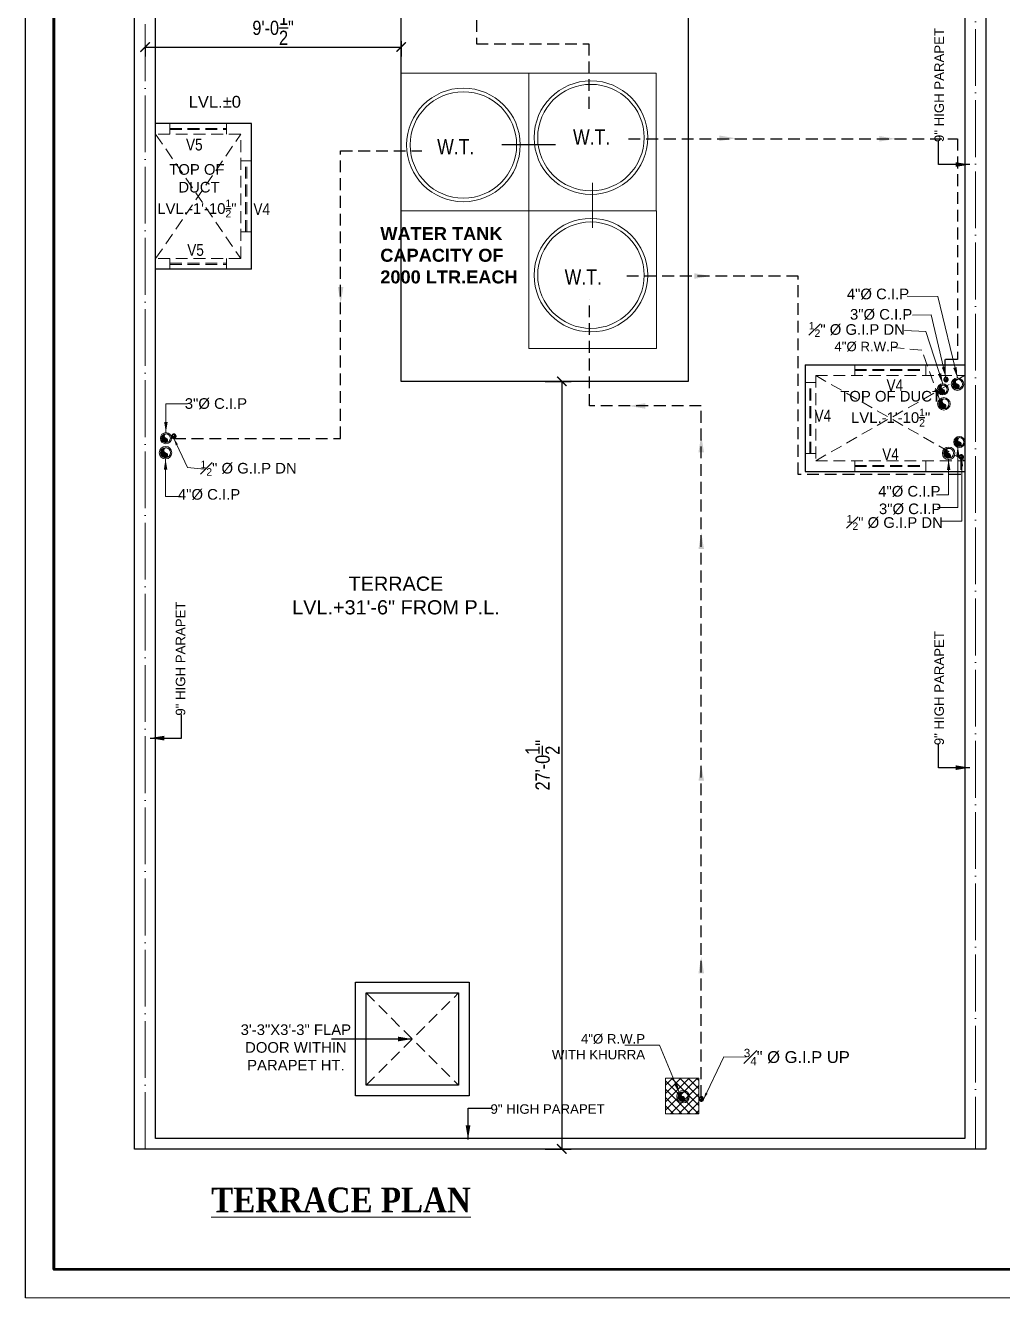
# Model space of a CAD drawing. Header units: feet. Extents: x 12125 to 16886, y -11859 to -10215.
# Drawn here: x 15284 to 15697, y -11615 to -11076 of the extents above; entities that cross this region are included whole.
import ezdxf

# ---------------------------------------------------------------- set-up
doc = ezdxf.new("R2010")
doc.units = ezdxf.units.FT
doc.header["$MEASUREMENT"] = 0
doc.header["$PDMODE"] = 2
for name, pattern in [('ACAD_ISO04W100', [30, 24, -3, 0, -3]), ('DASHED', [0.75, 0.5, -0.25]), ('HIDDEN2', [0.1875, 0.125, -0.0625])]:
    doc.linetypes.add(name, pattern=pattern)
doc.layers.get('0').update_dxf_attribs({"lineweight": 30})
doc.layers.add('BLK_1_TERRACESERVICE_UTILITYDISTANCE', color=25, linetype='Continuous', true_color=0x995f4c, plot=False)
for name, color, linetype, lineweight in [('center line', 253, 'ACAD_ISO04W100', 5), ('CWS', 94, 'Continuous', 9), ('DIM 01', 7, 'Continuous', 9), ('DOTTED', 15, 'DASHED', 18), ('HATCH', 9, 'Continuous', 20), ('JOINERY TEXT', 193, 'Continuous', 0), ('P-SOIL', 6, 'Continuous', 18), ('P-WASTE', 130, 'Continuous', 18), ('PL-C.W.S', 90, 'ACAD_ISO04W100', 25), ('R.W.P', 7, 'Continuous', 18), ('SANTRY', 1, 'Continuous', 20), ('SANTRY TEXT', 174, 'Continuous', 9), ('TEXT', 7, 'Continuous', 30), ('TITLE', 5, 'Continuous', 30), ('WALL', 10, 'Continuous', 30)]:
    doc.layers.add(name, color=color, linetype=linetype, lineweight=lineweight)
doc.styles.add('AR. TEXT 01', font='arialbd.ttf')
doc.styles.add('DIM TEXT', font='GOTHIC.TTF', dxfattribs={"height": 5})
doc.styles.add('p.h tex', font='techb___.ttf')
doc.styles.get("Standard").update_dxf_attribs({"font": 'ARIALN.TTF'})
doc.styles.add('TEX02', font='GARA.TTF')
doc.styles.add('TITLE TXT', font='arial.ttf', dxfattribs={"height": 6})
doc.dimstyles.new('DIM 50', dxfattribs={"dimtxt": 6, "dimasz": 3, "dimexe": 6, "dimexo": 4, "dimgap": 0.3125, "dimtad": 1, "dimzin": 3, "dimdsep": 46, "dimlunit": 4, "dimtxsty": 'AR. TEXT 01', "dimblk": 'DOT', "dimcen": 0.09, "dimclrd": 256, "dimclre": 256, "dimclrt": 256, "dimazin": 0, "dimtfac": 0.8, "dimtofl": 0, "dimtmove": 1, "dimatfit": 3, "dimfxl": 6, "dimfxlon": 1, "dimfrac": 1, "dimtolj": 1, "dimtzin": 0, "dimlwd": -1, "dimlwe": -1, "dimarcsym": 1})
doc.dimstyles.get("Standard").update_dxf_attribs({"dimtxt": 6, "dimasz": 4, "dimexe": 4, "dimexo": 4, "dimgap": 1, "dimtad": 1, "dimdec": 1, "dimzin": 3, "dimdsep": 46, "dimlunit": 4, "dimtxsty": 'Standard', "dimblk": 'ARCHTICK', "dimcen": 0.09, "dimadec": 0, "dimazin": 0, "dimtfac": 1.004999999999999, "dimtdec": 1, "dimtofl": 0, "dimtmove": 2, "dimatfit": 3, "dimfxl": 4, "dimfxlon": 1, "dimtolj": 1, "dimtzin": 0, "dimarcsym": 0})

# ---------------------------------------------------------------- blocks, each defined once
blk = doc.blocks.new('_Dot')
at = {"color": 0, "linetype": 'ByBlock', "lineweight": -2}
blk.add_line((-0.5, 0), (-1, 0), dxfattribs=at)
at = {"color": 0, "linetype": 'ByBlock', "const_width": 0.5}
blk.add_lwpolyline([(-0.25, 0, 1), (0.25, 0, 1)], format="xyb", close=True, dxfattribs=at)
blk = doc.blocks.new('RETEU')
at = {"layer": 'R.W.P'}
h = blk.add_hatch(color=7, dxfattribs=at)
edge = h.paths.add_edge_path()
edge.add_ellipse((-37076.90065375516, -119553.1669227566), major_axis=(1.494147372830071, 1.494147372830071), ratio=0.9999999999971358, start_angle=35.6182046845361, end_angle=125.618203281105)
edge.add_ellipse((-37076.90065375516, -119553.1669227566), major_axis=(1.494147372827425, 1.494147372827423), ratio=0.9999999999948398, start_angle=125.618203281105, end_angle=215.6182018617833)
edge.add_ellipse((-37077.13122894867, -119554.1996719022), major_axis=(0.7482431835796156, 0.7482431835796152), ratio=0.9999999999816468, start_angle=218.8220523718934, end_angle=392.4143515007202)
edge.add_ellipse((-37076.67007856617, -119552.1341736046), major_axis=(-0.7482431836025633, 0.7482431836025631), ratio=0.9999999999430152, start_angle=-51.17794228077861, end_angle=122.41435150089211, ccw=False)
at = {"layer": 'R.W.P', "color": 7, "extrusion": (0, 0, -1)}
for centre, major_axis, ratio, start_param, end_param in [((-37076.90065375516, -119553.1669227566), (1.867684216040424, 1.867684216040424), 0.99999999999517, 3.926990816989658, 10.21017612416924), ((-37076.90065375516, -119553.1669227566), (-1.494147372831555, 1.494147372831555), 0.9999999999934599, 5.497787143778867, 11.78097245095845), ((-37077.13122894865, -119554.1996719022), (-0.7482431836144129, 0.7482431836144129), 0.9999999999042399, 1.005059168248902, 4.258487346123779)]:
    blk.add_ellipse(centre, major_axis=major_axis, ratio=ratio, start_param=start_param, end_param=end_param, dxfattribs=at)
at = {"layer": 'R.W.P', "color": 7, "extrusion": (0, 0, -0.9999999999999998)}
blk.add_ellipse((-37076.67007856616, -119552.1341736046), major_axis=(0.7482431836246272, 0.7482431836246272), ratio=0.99999999987498, start_param=2.575855494946888, end_param=5.829283672833697, dxfattribs=at)
blk = doc.blocks.new('100')
at = {"layer": 'P-WASTE'}
blk.add_hatch(color=256, dxfattribs=at).paths.add_polyline_path([(0.3260249795212076, 1.973248008309383, 0.4142135551564638), (-1.973248001145293, 0.3260250230132442, 0.414213555159394), (-0.3260250724852085, -1.973247998235819, 0.9455893433159012), (-1.45519e-11, -5.457e-12, -0.9455892991167292)])
for radius in [2.499999999999999, 1.999999999999998]:
    blk.add_circle((2.12549e-09, -3.00588e-09), radius, dxfattribs=at)
for centre, start, end in [((0.21823989284348, 0.9774991942531398), 71.00664796697363, 257.4143515063175), ((-0.21823989285076, -0.97749919425223), 251.0066479669736, 77.41435150631733)]:
    blk.add_arc(centre, 1.001565437499833, start, end, dxfattribs=at)
blk = doc.blocks.new('V V F F')
at = {"layer": 'P-SOIL'}
h = blk.add_hatch(color=256, dxfattribs=at)
edge = h.paths.add_edge_path()
edge.add_ellipse((-1174.897316543749, -1791.3298966888), major_axis=(1.414213562375234, 1.414213562375234), ratio=0.99999999999995, start_angle=324.3817967229876, end_angle=414.3817953112706, ccw=False)
edge.add_ellipse((-1174.897316543744, -1791.329896688799), major_axis=(-1.414213562371477, 1.414213562371477), ratio=0.9999999999999051, start_angle=144.3817981341165, end_angle=234.38179672296718, ccw=False)
edge.add_ellipse((-1174.679076648762, -1792.307395880055), major_axis=(-0.7082137126540621, 0.7082137126540621), ratio=0.9999999999993141, start_angle=-32.41435150622772, end_angle=141.1779476256419, ccw=False)
edge.add_ellipse((-1175.115556434453, -1790.352397491549), major_axis=(-0.7082137126629422, 0.7082137126629423), ratio=0.9999999999987264, start_angle=147.585648493852, end_angle=321.1779422778176)
for radius in [2.499999999999999, 1.999999999999998]:
    blk.add_circle((-1174.897316543745, -1791.329896688808), radius, dxfattribs=at)
for centre, start, end in [((-1174.679076648769, -1792.307395880055), 102.5856484936798, 288.9933520330306), ((-1175.115556434463, -1790.352397491549), 282.5856484936799, 108.9933520330306)]:
    blk.add_arc(centre, 1.001565437499833, start, end, dxfattribs=at)
blk = doc.blocks.new('DF DF')
at = {"layer": 'PL-C.W.S', "ltscale": 2}
h = blk.add_hatch(dxfattribs=at)
h.set_pattern_fill('JIS_LC_20', color=256, scale=0.00030976, style=0)
h.set_pattern_definition([(135.0000000015881, (-713.6371133431317, -1892.405334894047), (0.0045997013275512, 0.0045997013272962), []), (135.0000000015881, (-713.6372434423317, -1892.405334894047), (0.0045997013275512, 0.0045997013272962), [])])
edge = h.paths.add_edge_path()
edge.add_ellipse((-1141.155969474507, -1786.047756641909), major_axis=(-0.0172638459292222, 3.67380965955e-05), ratio=0.9999999999448315, start_angle=109.7335148373989, end_angle=250.5103398213486)
edge.add_ellipse((-1141.150174988148, -1786.064019041909), major_axis=(-0.0325247972641925, 1.33438009235e-05), ratio=0.9999999999445645, start_angle=180.0235064780413, end_angle=270.02350647804116, ccw=False)
edge.add_ellipse((-1141.150174988148, -1786.064019041909), major_axis=(0.0325247727854484, 4.20759883691e-05), ratio=0.9999999999445631, start_angle=269.92587879808355, end_angle=359.9258787994174, ccw=False)
edge.add_ellipse((-1141.143692296203, -1786.080281441909), major_axis=(0.0175068814637724, 7.0747587468e-06), ratio=0.9999999999445439, start_angle=111.71059004010161, end_angle=248.24310202751678, ccw=False)
at = {"layer": 'PL-C.W.S', "ltscale": 2, "extrusion": (0, 0, -1)}
for centre, major_axis, ratio, start_param, end_param in [((-1141.150174988148, -1786.064019041909), (0.0403307360506055, 3.58698504617e-05), 0.99999999994456, 3.142482045763561, 9.425667352943147), ((-1141.150174988148, -1786.064019041909), (0.0325247258547981, 6.94492913112e-05), 0.9999999999445602, 3.14372792710681, 9.426913234286395), ((-1141.157000834208, -1786.047895540491), (0.0175068160262084, -4.83866055586e-05), 0.99999999994427, -1.194234800505054, 1.188707069907176), ((-1141.143692296203, -1786.080281441909), (-0.0175068160262084, 4.83866055586e-05), 0.99999999994427, -1.194234800505054, 1.188707069907176)]:
    blk.add_ellipse(centre, major_axis=major_axis, ratio=ratio, start_param=start_param, end_param=end_param, dxfattribs=at)
blk = doc.blocks.new('_ArchTick')
at = {"color": 0, "linetype": 'ByBlock', "const_width": 0.15}
blk.add_lwpolyline([(-0.5, -0.5), (0.5, 0.5)], dxfattribs=at)
blk = doc.blocks.new('*D431')
at = {"layer": 'BLK_1_TERRACESERVICE_UTILITYDISTANCE', "color": 0, "lineweight": -2, "transparency": 16777216}
for p, q in [((15334.73631554489, -11085.60265773818), (15334.73631554489, -11089.60265773818)), ((15334.73631554489, -11085.60265773818), (15443.02966033108, -11085.60265773818)), ((15443.02966033108, -11083.14286047554), (15443.02966033108, -11089.60265773818))]:
    blk.add_line(p, q, dxfattribs=at)
at = {"layer": 'Defpoints', "color": 0, "transparency": 16777216}
for p in [(15443.02966033108, -11079.14286047554), (15334.73631554489, -11082.74832248017), (15443.02966033108, -11085.60265773818)]:
    blk.add_point(p, dxfattribs=at)
at = {"layer": 'BLK_1_TERRACESERVICE_UTILITYDISTANCE', "color": 0, "lineweight": -2, "transparency": 16777216, "xscale": 4, "yscale": 4, "zscale": 4, "rotation": 180}
blk.add_blockref('_ArchTick', (15334.73631554489, -11085.60265773818), dxfattribs=at)
at = {"layer": 'BLK_1_TERRACESERVICE_UTILITYDISTANCE', "color": 0, "lineweight": -2, "transparency": 16777216, "xscale": 4, "yscale": 4, "zscale": 4}
blk.add_blockref('_ArchTick', (15443.02966033108, -11085.60265773818), dxfattribs=at)
at = {"layer": 'BLK_1_TERRACESERVICE_UTILITYDISTANCE', "color": 0, "transparency": 16777216, "insert": (15388.88298793798, -11077.49181872045), "char_height": 6, "attachment_point": 5}
blk.add_mtext('\\A1;9\'-0{\\H1.005x;\\S1/2;}"', dxfattribs=at)
blk = doc.blocks.new('*D432')
at = {"layer": 'BLK_1_TERRACESERVICE_UTILITYDISTANCE', "color": 0, "lineweight": -2, "transparency": 16777216}
for p, q in [((15503.90364454205, -11226.97772790186), (15514.90364454205, -11226.97772790186)), ((15510.90364454205, -11226.97772790186), (15510.90364454205, -11551.51111701845)), ((15503.90364454205, -11551.51111701845), (15514.90364454205, -11551.51111701845))]:
    blk.add_line(p, q, dxfattribs=at)
at = {"layer": 'Defpoints', "color": 0, "transparency": 16777216}
for p in [(15494.81722113278, -11226.97772790186), (15494.81722113278, -11551.51111701845), (15510.90364454205, -11551.51111701845)]:
    blk.add_point(p, dxfattribs=at)
at = {"layer": 'BLK_1_TERRACESERVICE_UTILITYDISTANCE', "color": 0, "lineweight": -2, "transparency": 16777216, "xscale": 4, "yscale": 4, "zscale": 4}
for p, rotation in [((15510.90364454205, -11226.97772790186), 90), ((15510.90364454205, -11551.51111701845), 270)]:
    blk.add_blockref('_ArchTick', p, dxfattribs=dict(at, rotation=rotation))
at = {"layer": 'BLK_1_TERRACESERVICE_UTILITYDISTANCE', "color": 0, "transparency": 16777216, "insert": (15502.7928055243, -11389.24442246016), "char_height": 6, "attachment_point": 5, "rotation": 90}
blk.add_mtext('\\A1;27\'-0{\\H1.005x;\\S1/2;}"', dxfattribs=at)

msp = doc.modelspace()

# ---------------------------------------------------------------- hatches: boundary and pattern name
at = {"layer": 'HATCH'}
h = msp.add_hatch(dxfattribs=at)
h.set_pattern_fill('ANSI37', color=256, scale=20, angle=-90.00000000000001, style=0)
h.set_pattern_definition([(-45, (-8098.774861268266, 48129.70144261886), (1.767766952966369, 1.767766952966368), []), (45, (-8098.774861268266, 48129.70144261886), (-1.767766952966368, 1.767766952966369), [])])
edge = h.paths.add_edge_path(flags=16)
edge.add_ellipse((15563.10479628591, -11530.06720142781), major_axis=(0.7482431836542677, 0.7482431836542677), ratio=0.9999999998055187, start_angle=51.17794786431927, end_angle=63.99335204073692)
edge.add_ellipse((15563.33537147942, -11531.0999505734), major_axis=(1.494147372839506, 1.494147372824954), ratio=0.9999999999902603, start_angle=54.38179825559848, end_angle=60.78949903461432, ccw=False)
h.paths.add_polyline_path([(15568.78034909625, -11536.62917445728), (15568.78034909625, -11521.62917445726), (15554.78034909625, -11521.62917445727), (15554.78034909625, -11536.62917445728)])

# ---------------------------------------------------------------- linework, layer by layer
at = {"color": 3}
msp.add_lwpolyline([(15284.2004283442, -10549.64734714972), (16885.83893197495, -10550.00618787419), (16885.83893197495, -11614.72936826802), (15284.2004283442, -11614.37052754355)], close=True, dxfattribs=at)
msp.add_lwpolyline([(15443.02966033108, -11054.32705773926), (15564.36206222798, -11054.32705773926), (15564.36206222798, -11226.97772790186), (15443.02966033108, -11226.97772790186)], close=True)
at = {"layer": 'center line'}
for p, q in [((15334.73631554489, -11551.51111701845), (15334.73631554489, -10927.51111701846)), ((15685.73631554489, -10927.51111701846), (15685.73631554489, -11551.51111701845))]:
    msp.add_line(p, q, dxfattribs=at)
at = {"layer": 'DIM 01'}
msp.add_lwpolyline([(15554.78034909625, -11521.62917445727), (15568.78034909625, -11521.62917445727), (15568.78034909625, -11536.62917445728), (15554.78034909625, -11536.62917445728)], close=True, dxfattribs=at)
at = {"layer": 'DOTTED', "ltscale": 10}
for p, q in [((15345.23631554488, -11118.01111701848), (15345.23631554488, -11122.51111701848)), ((15369.23631554488, -11118.01111701848), (15369.23631554488, -11122.51111701848)), ((15375.23631554488, -11122.51111701848), (15339.23631554488, -11122.51111701848)), ((15339.23631554486, -11175.01111701846), (15375.23631554488, -11122.51111701848)), ((15339.23631554486, -11122.51111701848), (15375.23631554488, -11175.01111701846)), ((15345.23631554486, -11120.01111701849), (15369.23631554486, -11120.01111701849)), ((15345.23631554486, -11120.51111701849), (15369.23631554486, -11120.51111701849)), ((15375.23631554488, -11175.01111701846), (15375.23631554488, -11122.51111701848)), ((15379.73631554488, -11133.76111701847), (15375.23631554488, -11133.76111701847)), ((15377.23631554488, -11163.76111701847), (15377.23631554486, -11133.76111701847)), ((15377.73631554488, -11163.76111701847), (15377.73631554486, -11133.76111701847)), ((15375.23631554488, -11163.76111701847), (15379.73631554488, -11163.76111701847)), ((15375.23631554488, -11175.01111701846), (15339.23631554488, -11175.01111701846)), ((15345.23631554488, -11175.01111701846), (15345.23631554488, -11179.51111701848)), ((15345.23631554488, -11177.01111701847), (15369.23631554488, -11177.01111701847)), ((15345.23631554488, -11177.51111701847), (15369.23631554488, -11177.51111701847)), ((15369.23631554489, -11175.01111701846), (15369.23631554488, -11179.51111701848)), ((15634.73631554489, -11224.51111701858), (15634.73631554489, -11219.85505676533)), ((15634.73631554489, -11221.93308689196), (15664.73631554489, -11221.93308689196)), ((15664.73631554489, -11220.01111701858), (15664.73631554489, -11224.51111701858)), ((15613.73631554489, -11227.51111701852), (15618.23631554488, -11227.51111701852)), ((15615.73631554489, -11257.51111701852), (15615.73631554489, -11227.51111701852)), ((15616.23631554489, -11257.51111701852), (15616.23631554489, -11227.51111701852)), ((15618.23631554489, -11224.51111701858), (15618.23631554489, -11260.51111701846)), ((15618.23631554489, -11224.51111701858), (15681.23631554489, -11224.51111701858)), ((15618.23631554489, -11260.51111701846), (15681.23631554489, -11224.51111701858)), ((15618.23631554489, -11224.51111701858), (15681.23631554489, -11260.51111701846)), ((15634.73631554489, -11222.43308689196), (15664.73631554489, -11222.43308689196)), ((15613.73631554489, -11257.51111701852), (15618.23631554489, -11257.51111701852)), ((15618.23631554489, -11260.51111701846), (15681.23631554489, -11260.51111701846)), ((15634.73631554489, -11260.51111701846), (15634.73631554489, -11265.01111701846)), ((15634.73631554489, -11262.51111701846), (15664.73631554489, -11262.51111701846)), ((15634.73631554489, -11263.01111701846), (15664.73631554489, -11263.01111701846)), ((15664.73631554489, -11260.51111701846), (15664.73631554489, -11265.01111701846)), ((15428.23631554488, -11524.51111701847), (15467.23631554488, -11485.51111701847)), ((15428.23631554488, -11485.51111701847), (15467.23631554488, -11524.51111701846))]:
    msp.add_line(p, q, dxfattribs=at)
at = {"layer": 'PL-C.W.S', "linetype": 'DASHED', "ltscale": 10}
for points in [[(15474.80145616338, -10931.73565118796), (15474.80145616338, -11084.19777612213), (15522.39494012766, -11084.19777612213), (15522.39494012766, -11112.18129241233)], [(15539.10553878925, -11124.41672330451), (15678.13668348074, -11124.41672330451), (15678.13668348074, -11217.73902227619), (15672.79890785795, -11217.73902227619), (15672.79890785795, -11225.44972635515)], [(15346.92987078006, -11251.08174767135), (15417.40026169379, -11251.08174767135), (15417.40026169379, -11129.55328927552), (15451.69098631232, -11129.55328927552)], [(15679.58417790238, -11259.34747190003), (15679.58417790238, -11266.33432856964), (15610.85276036335, -11266.33432856964), (15610.85276036335, -11182.45188141139), (15536.84856272225, -11182.45188141139)], [(15569.86613388922, -11529.44890421905), (15569.86613388922, -11237.35617881684), (15522.58683011714, -11237.35617881684), (15522.58683011714, -11192.34041669769)]]:
    msp.add_lwpolyline(points, dxfattribs=at)
at = {"layer": 'PL-C.W.S', "elevation": 0.9035272477697599}
msp.add_lwpolyline([(15485.54682298225, -11126.82788245834), (15508.30252630435, -11126.82788245834)], dxfattribs=at)
at = {"layer": 'PL-C.W.S', "lineweight": 30, "ltscale": 0.2}
for points in [[(15577.55464982618, -11125.36704014867), (15584.55464982618, -11124.20037348201), (15577.55464982618, -11123.03370681536)], [(15645.14348498189, -11125.58338997117), (15652.14348498189, -11124.41672330451), (15645.14348498189, -11123.25005663785)], [(15566.95367663323, -11183.59445870705), (15573.95367663323, -11182.42779204039), (15566.95367663323, -11181.26112537374)], [(15418.59844253757, -11187.07590435056), (15417.43177587092, -11194.07590435056), (15416.26510920426, -11187.07590435056)], [(15546.22648200318, -11238.5228454835), (15539.22648200318, -11237.35617881684), (15546.22648200318, -11236.18951215018)], [(15568.69946722256, -11256.93053505997), (15569.86613388922, -11249.93053505997), (15571.03280055588, -11256.93053505997)], [(15568.69946722256, -11297.8826930028), (15569.86613388922, -11290.8826930028), (15571.03280055588, -11297.8826930028)], [(15568.69946722256, -11395.81325834394), (15569.86613388922, -11388.81325834394), (15571.03280055588, -11395.81325834394)], [(15568.69946722256, -11477.18760806779), (15569.86613388922, -11470.18760806779), (15571.03280055588, -11477.18760806779)]]:
    msp.add_solid(points, dxfattribs=at)
at = {"layer": 'SANTRY', "color": 3, "elevation": 0.9035272477697599}
for points in [[(15443.02966033108, -11096.68104511724), (15496.9246746433, -11096.68104511724), (15496.9246746433, -11154.84410247955), (15443.02966033108, -11154.84410247955)], [(15496.9246746433, -11096.68104511724), (15550.81968895553, -11096.68104511724), (15550.81968895553, -11154.84410247955), (15496.9246746433, -11154.84410247955)], [(15497.05072337228, -11154.84410247955), (15550.94573768452, -11154.84410247955), (15550.94573768452, -11213.00715984186), (15497.05072337228, -11213.00715984186)]]:
    msp.add_lwpolyline(points, close=True, dxfattribs=at)
msp.add_lwpolyline([(15523.87124108377, -11142.98574407304), (15523.87124108377, -11162.01814856426)], dxfattribs=at)
at = {"layer": 'SANTRY', "color": 3}
for centre, radius in [((15469.33423002106, -11127.00939448424, 0.9035272477697599), 24), ((15523.22924433328, -11123.90800306954, 0.9035272477697599), 24), ((15523.22924433328, -11123.90800306954, 0.9035272477697599), 22.5), ((15469.33423002106, -11127.00939448424, 0.9035272477697599), 22.5), ((15523.22924433328, -11182.07106043183, 0.9035272477697599), 24), ((15523.22924433328, -11182.07106043183, 0.9035272477697599), 22.5)]:
    msp.add_circle(centre, radius, dxfattribs=at)
at = {"layer": 'WALL', "ltscale": 5}
for p, q in [((15330.23631554489, -11551.51111701845), (15330.23631554489, -10927.51111701846)), ((15690.23631554489, -10927.51111701846), (15690.23631554489, -11551.51111701845)), ((15339.23631554488, -11118.01111701848), (15339.23631554486, -10936.51111701846)), ((15681.23631554489, -10936.51111701846), (15681.23631554491, -11220.01111701858)), ((15339.23631554486, -11179.51111701848), (15339.23631554488, -11118.01111701848)), ((15379.73631554488, -11118.01111701848), (15339.23631554488, -11118.01111701848)), ((15379.73631554488, -11179.51111701848), (15379.73631554488, -11118.01111701848)), ((15339.23631554489, -11547.01111701845), (15339.23631554489, -11179.51111701848)), ((15379.73631554488, -11179.51111701848), (15339.23631554488, -11179.51111701848)), ((15613.73631554489, -11220.01111701858), (15613.73631554489, -11265.01111701846)), ((15613.73631554489, -11220.01111701858), (15681.23631554489, -11220.01111701858)), ((15681.23631554491, -11220.01111701858), (15681.23631554489, -11265.01111701845)), ((15613.73631554489, -11265.01111701846), (15681.23631554489, -11265.01111701846)), ((15681.23631554489, -11265.01111701845), (15681.23631554489, -11547.01111701845)), ((15423.73631554488, -11481.01111701847), (15471.73631554488, -11481.01111701847)), ((15423.73631554488, -11529.01111701846), (15423.73631554488, -11481.01111701847)), ((15428.23631554488, -11485.51111701847), (15467.23631554488, -11485.51111701847)), ((15428.23631554488, -11524.51111701846), (15428.23631554488, -11485.51111701847)), ((15467.23631554488, -11485.51111701847), (15467.23631554488, -11524.51111701846)), ((15471.73631554488, -11481.01111701847), (15471.73631554488, -11529.01111701846)), ((15471.73631554488, -11529.01111701846), (15423.73631554488, -11529.01111701846)), ((15467.23631554488, -11524.51111701846), (15428.23631554488, -11524.51111701846)), ((15681.23631554489, -11547.01111701845), (15339.23631554489, -11547.01111701845)), ((15690.23631554489, -11551.51111701845), (15330.23631554489, -11551.51111701845))]:
    msp.add_line(p, q, dxfattribs=at)
at = {"layer": 'WALL', "color": 35, "linetype": 'Continuous', "lineweight": 60}
msp.add_lwpolyline([(15296.20042834416, -10561.6473471497), (16873.83893197495, -10562.00618787416), (16873.83893197495, -11602.72936826811), (15296.20042834416, -11602.37052754364)], close=True, dxfattribs=at)

# ---------------------------------------------------------------- block references
at = {"layer": 'DIM 01'}
for p in [(52749.33574692179, 108316.6975533544), (52639.06927777504, 108023.7862456938)]:
    msp.add_blockref('RETEU', p, dxfattribs=at)
at = {"layer": 'P-SOIL', "xscale": -1.05652173965063, "yscale": 1.056521739184969, "zscale": 1.056521739115739}
for p in [(14436.85501736386, -9335.538478330967), (14102.12177090726, -9364.550645448347), (14433.14563503191, -9364.777540944928)]:
    msp.add_blockref('V V F F', p, dxfattribs=at)
at = {"layer": 'P-WASTE', "color": 1, "xscale": 0.9400695655276599, "yscale": 0.9400695655276599, "zscale": 0.9400695655276599}
for p in [(15671.97965405259, -11230.361291599), (15343.56388935127, -11250.98941406855), (15678.98298458207, -11252.58635170669)]:
    msp.add_blockref('100', p, dxfattribs=at)
at = {"layer": 'PL-C.W.S', "lineweight": 30, "ltscale": 0.2, "xscale": 22.60173912992468, "yscale": 22.60173912992468, "zscale": 22.60173912992468}
for p in [(41465.30846155041, 29141.96238061117), (41138.90762320909, 29117.98282483378), (41471.8118674022, 29109.17870790517), (41361.88876339783, 28837.79364413706)]:
    msp.add_blockref('DF DF', p, dxfattribs=at)

# ---------------------------------------------------------------- texts
at = {"layer": 'CWS', "ltscale": 0.2, "char_height": 5, "attachment_point": 3, "style": 'p.h tex'}
for s, insert, width in [('\\A1;{\\fArial|b0|i0|c0|p34;\\H0.63x;\\S1#2;\\H1.42857x;" %%C G.I.P DN\\H1.11144x; }', (15655.96769734569, -11201.88515400663), 45.60298924661038), ('\\A1;{\\fArial|b0|i0|c0|p34;\\H0.63x;\\S1#2;\\H1.42857x;" %%C G.I.P DN\\H1.11144x; }', (15398.85403315936, -11260.53269725529), 45.60298924661038), ('\\A1;{\\fArial|b0|i0|c0|p34;\\H0.63x;\\S1#2;\\H1.42857x;" %%C G.I.P DN\\H1.11144x; }', (15671.98366414515, -11283.49183738088), 45.60298924661038), ('\\A1;{\\fArial|b0|i0|c0|p34;\\H0.7x;\\S3#4;\\H1.429x;" %%C G.I.P UP }', (15632.67063781979, -11509.14360242676), 46.74709775860538)]:
    msp.add_mtext(s, dxfattribs=dict(at, insert=insert, width=width))
at = {"layer": 'JOINERY TEXT', "char_height": 5, "width": 9.823400606668926, "attachment_point": 1}
for s, insert in [('V5', (15352.07509425692, -11124.34130289279)), ('V4', (15380.57530890448, -11151.65351401988)), ('V5', (15352.59904469131, -11168.86783783772)), ('V4', (15648.20551852448, -11226.07194759663)), ('V4', (15617.80013902659, -11238.94530226588)), ('V4', (15646.37304652936, -11255.20917246869))]:
    msp.add_mtext(s, dxfattribs=dict(at, insert=insert))
at = {"layer": 'SANTRY', "color": 3, "char_height": 6.5, "width": 24.30935026891166, "attachment_point": 1}
for insert in [(15458.2291572473, -11124.51189010333, 0.9035272477697599), (15515.67843989546, -11120.44382566653, 0.9035272477697599), (15512.12417155953, -11179.57355605092, 0.9035272477697599)]:
    msp.add_mtext('\\A1;W.T.', dxfattribs=dict(at, insert=insert))
at = {"layer": 'SANTRY TEXT', "ltscale": 25, "char_height": 4.5, "attachment_point": 9, "style": 'DIM TEXT'}
for s, insert, width in [('\\A1;\\pt4.5;{\\fArial|b0|i0|c0|p34;4"Ø C.I.P}', (15657.74800085935, -11192.42477996179), 33.54293631897963), ('\\A1;{\\fArial|b0|i0|c0|p34;3"%%C C.I.P}', (15659.07402200823, -11201.04986924668), 33.64061376847167), ('\\A1;{\\fArial|b0|i0|c0|p34;3"%%C C.I.P}', (15377.89289215304, -11238.75193142819), 33.64061376847167), ('\\A1;\\pt4.5;{\\fArial|b0|i0|c0|p34;4"Ø C.I.P}', (15374.97547386, -11277.15732435673), 33.54293631897963), ('\\A1;\\pt4.5;{\\fArial|b0|i0|c0|p34;4"Ø C.I.P}', (15671.00467632466, -11275.84573400992), 33.54293631897963), ('\\A1;{\\fArial|b0|i0|c0|p34;3"%%C C.I.P}', (15671.32759019485, -11283.27290336058), 33.64061376847167)]:
    msp.add_mtext(s, dxfattribs=dict(at, insert=insert, width=width))
at = {"layer": 'TEXT', "char_height": 5, "width": 66.13302563001344, "style": 'TEX02'}
for insert, attachment_point, rotation in [((15672.49210261672, -11125.79296468451), 7, 90.00000000000001), ((15347.72962027866, -11368.29296468451), 1, 90), ((15672.49210261671, -11380.79296468451), 7, 90.00000000000001)]:
    msp.add_mtext('\\A1;{\\fArial|b0|i0|c0|p34;\\H0.8x;9" HIGH PARAPET}', dxfattribs=dict(at, insert=insert, attachment_point=attachment_point, rotation=rotation))
at = {"layer": 'TEXT', "style": 'TEX02'}
for s, insert, char_height, width, attachment_point in [('\\A1;{\\F;\\H0.9091x; \\fArial|b0|i0|c0|p34;LVL.%%P0}', (15363.40914839823, -11106.25500107276), 5.5, 44.36677317245268, 2), ('\\A1;{\\fArial|b0|i0|c0|p34;TERRACE \\PLVL.+31\'-6" FROM P.L.}', (15440.8184679306, -11309.4844418069, 3.614108991079028), 6, 113.9738192237855, 2), ('\\A1;{\\fArial|b0|i0|c0|p34;\\H0.8x;9" HIGH PARAPET}', (15480.7793351766, -11536.66569542893), 5, 66.13302563001344, 7)]:
    msp.add_mtext(s, dxfattribs=dict(at, insert=insert, char_height=char_height, width=width, attachment_point=attachment_point))
at = {"layer": 'TEXT', "ltscale": 10, "char_height": 4.5, "attachment_point": 8}
for s, insert, width in [('\\A1;{\\fArial|b0|i0|c0|p34;TOP OF\\P DUCT\\PLVL.-1\'-10\\H0.7x;\\S1/2;\\H1.42857x;"}', (15356.67971644503, -11157.67687948737), 53.45808053416838), ('\\A1;{\\fArial|b0|i0|c0|p34;TOP OF DUCT\\PLVL.-1\'-10\\H0.7x;\\S1/2;\\H1.42857x;"}', (15649.93087820857, -11246.0621620056), 53.45808053416838), ('\\A1;{\\fArial|b0|i0|c0|p34;3\'-3"X3\'-3" FLAP DOOR WITHIN PARAPET HT.}', (15398.50727527779, -11518.31631739757), 50.45808053416839)]:
    msp.add_mtext(s, dxfattribs=dict(at, insert=insert, width=width))
at = {"layer": 'TEXT', "insert": (15434.19929458199, -11161.72685461182, 0.9035272477697599), "char_height": 5.5, "width": 61.40028306499878, "attachment_point": 1}
msp.add_mtext('\\A1;{\\fArial|b1|i0|c0|p34;WATER TANK \\PCAPACITY OF \\P2000 LTR.EACH}', dxfattribs=at)
at = {"layer": 'TEXT', "linetype": 'HIDDEN2', "char_height": 4, "width": 50.39691254184609, "attachment_point": 3}
for s, insert in [('\\A1;{\\fArial|b0|i0|c0|p34;4"Ø R.W.P}', (15653.29855356953, -11210.21555416683)), ('\\A1;{\\fArial|b0|i0|c0|p34;4"Ø R.W.P\\PWITH KHURRA}', (15546.13102382315, -11502.92411367168))]:
    msp.add_mtext(s, dxfattribs=dict(at, insert=insert))
at = {"layer": 'TITLE', "lineweight": 18, "insert": (15362.73631554489, -11567.79114764211), "char_height": 10.5, "width": 340.0912878691823, "attachment_point": 1, "style": 'TITLE TXT'}
msp.add_mtext('\\A1;{\\fGaramond|b1|i0|c0|p18;\\LTERRACE PLAN}', dxfattribs=at)

# ---------------------------------------------------------------- dimensions: what is measured, and where the dimension line sits
at = {"layer": 'BLK_1_TERRACESERVICE_UTILITYDISTANCE', "color": 39}
dim = msp.add_linear_dim(base=(15443.02966033108, -11085.60265773818), p1=(15334.73631554489, -11082.74832248017), p2=(15443.02966033108, -11079.14286047554), dimstyle='Standard', override={"dimfxl": 7}, dxfattribs=at)
dim.commit()
dim.dimension.update_dxf_attribs({"geometry": '*D431', "text_midpoint": (15388.88298793798, -11077.49181872045)})
at = {"layer": 'BLK_1_TERRACESERVICE_UTILITYDISTANCE', "color": 37}
dim = msp.add_linear_dim(base=(15510.90364454205, -11551.51111701845), p1=(15494.81722113277, -11226.97772790186), p2=(15494.81722113277, -11551.51111701845), angle=90, dimstyle='Standard', override={"dimfxl": 7}, dxfattribs=at)
dim.commit()
dim.dimension.update_dxf_attribs({"geometry": '*D432', "text_midpoint": (15502.7928055243, -11389.24442246016)})

# ---------------------------------------------------------------- leaders
at = {"layer": 'CWS', "ltscale": 0.2}
for points in [[(15346.92987078006, -11251.08174767135), (15352.63318285786, -11263.36997238846), (15359.80884549072, -11264.14318059507)], [(15680.08173700443, -11259.85135785249), (15680.08173700443, -11286.11783812506), (15671.38357481437, -11286.11783812506)], [(15570.78902778544, -11530.60140981768), (15579.45804012585, -11512.47914259144), (15588.82286559643, -11512.70193139673)]]:
    msp.add_leader(points, dimstyle='DIM 50', override={"dimtad": 0, "dimfxl": 1}, dxfattribs=at)
at = {"layer": 'DIM 01'}
for points, override in [([(15678.15957414952, -11225.4761518867), (15669.87732914466, -11191.07913359394), (15656.92090567106, -11191.00474812812)], {"dimtxt": 5, "dimasz": 4.5, "dimgap": 2.5, "dimtad": 0}), ([(15673.32908767937, -11225.27910234381), (15667.05293289384, -11198.87265113141), (15659.14576186175, -11199.01290732761)], {"dimtxt": 5, "dimasz": 4.5, "dimgap": 2.5, "dimtad": 0}), ([(15671.97965405459, -11228.01111768801), (15664.78358214993, -11205.81773799248), (15655.8041866152, -11205.458897268)], {"dimtxt": 5, "dimasz": 4.5, "dimgap": 2.5, "dimtad": 0}), ([(15343.56388935327, -11248.63924015755), (15343.56388935327, -11236.48328000574), (15352.70743091915, -11236.48328000574)], {"dimtxt": 5, "dimasz": 4.5, "dimgap": 2.5, "dimtad": 0}), ([(15678.3263435221, -11254.34809677275), (15678.3263435221, -11280.35873614523), (15669.6697645645, -11280.35873614523)], {"dimtxt": 5, "dimasz": 4.5, "dimtad": 0}), ([(15343.42632769292, -11259.77092770001), (15343.42632769292, -11275.66570246085), (15350.07343969655, -11275.66570246085)], {"dimtxt": 5, "dimasz": 4.5, "dimgap": 2.5, "dimtad": 0}), ([(15674.45019181758, -11259.9978231966), (15674.45019181758, -11274.90666001642), (15669.29901924521, -11274.90666001642)], {"dimtxt": 5, "dimasz": 4.5, "dimtad": 0}), ([(15560.67447664703, -11527.8865296899), (15552.28572463513, -11507.65702623987), (15537.53279985579, -11507.54619998276)], {"dimtxt": 5, "dimasz": 4.5, "dimgap": 2.5, "dimtad": 0})]:
    msp.add_leader(points, dimstyle='DIM 50', override=override, dxfattribs=at)
at = {"layer": 'DOTTED', "ltscale": 10}
msp.add_leader([(15670.5674089506, -11234.60168518613), (15663.08957138306, -11213.70746150845), (15650.92476902402, -11212.70722234316)], dimstyle='DIM 50', override={"dimtxt": 5, "dimasz": 4.5, "dimgap": 2.5, "dimtad": 0}, dxfattribs=at)
at = {"layer": 'TEXT', "ltscale": 10}
for points in [[(15683.37633085672, -11135.29114764211), (15670.09630023308, -11135.29114764211), (15670.09630023308, -11125.29114764211)], [(15336.84539203866, -11377.79114764211), (15350.12542266231, -11377.79114764211), (15350.12542266231, -11367.79114764211)], [(15683.37633085671, -11390.29114764211), (15670.09630023306, -11390.29114764211), (15670.09630023306, -11380.29114764211)], [(15447.73631554488, -11505.01111701847), (15413.54760293591, -11505.01111701847)], [(15471.281152219, -11547.54992366893), (15471.281152219, -11534.26989304529), (15481.281152219, -11534.26989304529)]]:
    msp.add_leader(points, dimstyle='DIM 50', override={"dimasz": 6, "dimtad": 0}, dxfattribs=at)

doc.saveas('drawing.dxf')
